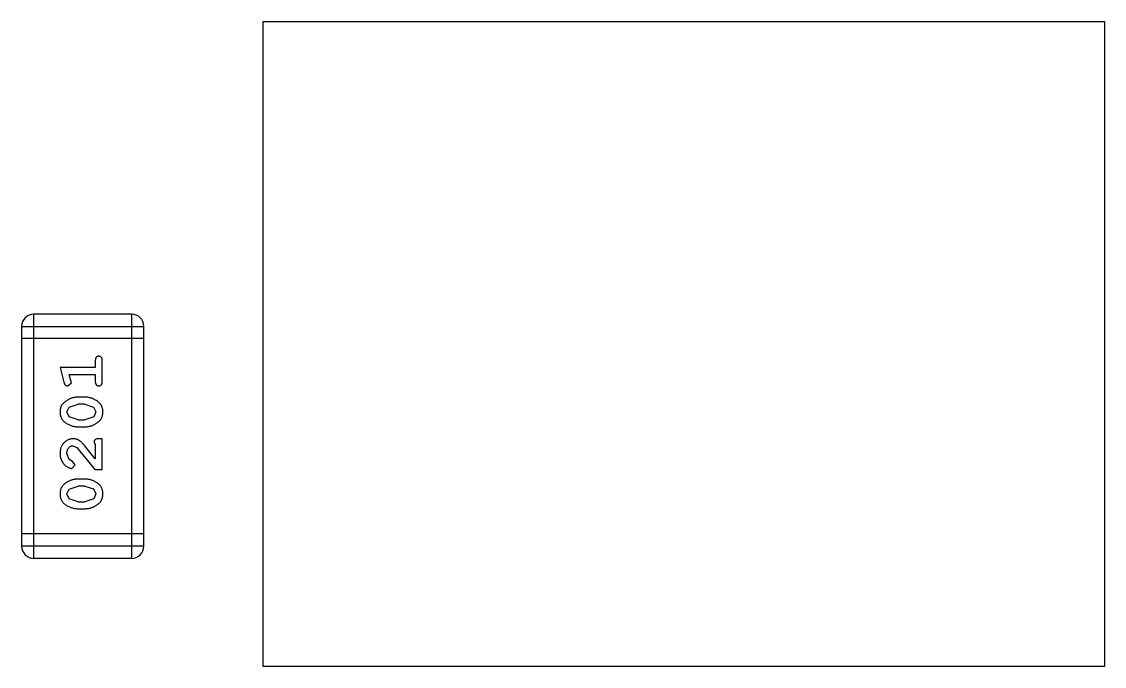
# Model space of a CAD drawing. Header units: inches. Extents: x 4.1 to 94, y -51.8 to -2.2.
# Drawn here: x 77.602 to 80.304, y -28.889 to -27.28 of the extents above; entities that cross this region are included whole.
import ezdxf

# ---------------------------------------------------------------- set-up
doc = ezdxf.new("R2010")
doc.units = ezdxf.units.IN
doc.header["$LTSCALE"] = 1.21
doc.header["$MEASUREMENT"] = 0
doc.layers.get('0').update_dxf_attribs({"linetype": 'CONTINUOUS'})

msp = doc.modelspace()

# ---------------------------------------------------------------- linework, layer by layer
at = {"color": 7, "linetype": 'Continuous'}
for p, q in [((78.2042, -27.2801), (80.3042, -27.2801)), ((78.2042, -28.8895), (78.2042, -27.2801)), ((80.3042, -27.2801), (80.3042, -28.8895)), ((77.876, -28.0102), (77.6321, -28.0102)), ((77.6321, -28.6198), (77.6321, -28.0102)), ((77.876, -28.0102), (77.876, -28.6198)), ((77.6016, -28.0407), (77.9064, -28.0407)), ((77.6016, -28.0407), (77.6016, -28.5894)), ((77.9064, -28.5894), (77.9064, -28.0407)), ((77.9064, -28.0712), (77.6016, -28.0712)), ((77.7855, -28.1263), (77.7855, -28.1436)), ((77.8028, -28.1782), (77.8028, -28.1263)), ((77.7855, -28.1436), (77.6974, -28.1436)), ((77.6974, -28.1436), (77.7073, -28.1801)), ((77.7165, -28.1892), (77.7257, -28.1813)), ((77.7205, -28.1609), (77.7855, -28.1609)), ((77.7247, -28.1759), (77.7205, -28.1609)), ((77.7257, -28.1813), (77.7247, -28.1759)), ((77.7855, -28.1609), (77.7855, -28.1782)), ((77.72, -28.2424), (77.7423, -28.2348)), ((77.7598, -28.2175), (77.742, -28.2175)), ((77.7595, -28.2348), (77.7423, -28.2348)), ((77.7595, -28.2348), (77.7813, -28.2421)), ((77.7147, -28.2545), (77.72, -28.2424)), ((77.7205, -28.2669), (77.7147, -28.2545)), ((77.7423, -28.2741), (77.7205, -28.2669)), ((77.7818, -28.2665), (77.7595, -28.2741)), ((77.7813, -28.2421), (77.7871, -28.2544)), ((77.7871, -28.2544), (77.7818, -28.2665)), ((77.742, -28.2914), (77.7598, -28.2914)), ((77.7423, -28.2741), (77.7595, -28.2741)), ((77.8028, -28.3213), (77.7949, -28.3213)), ((77.8028, -28.3984), (77.8028, -28.3213)), ((77.7292, -28.3386), (77.739, -28.3434)), ((77.739, -28.3434), (77.7839, -28.3984)), ((77.7855, -28.3717), (77.7585, -28.3381)), ((77.7824, -28.33), (77.7855, -28.3355)), ((77.7855, -28.3355), (77.7855, -28.3717)), ((77.7201, -28.373), (77.7147, -28.3581)), ((77.7286, -28.378), (77.7201, -28.373)), ((77.7267, -28.3953), (77.7352, -28.3865)), ((77.7352, -28.3865), (77.7286, -28.378)), ((77.7839, -28.3984), (77.8028, -28.3984)), ((77.7598, -28.422), (77.742, -28.422)), ((77.7147, -28.459), (77.72, -28.4469)), ((77.72, -28.4469), (77.7423, -28.4393)), ((77.7595, -28.4393), (77.7423, -28.4393)), ((77.7595, -28.4393), (77.7813, -28.4466)), ((77.7813, -28.4466), (77.7871, -28.4589)), ((77.7205, -28.4714), (77.7147, -28.459)), ((77.7423, -28.4787), (77.7205, -28.4714)), ((77.7423, -28.4787), (77.7595, -28.4787)), ((77.7818, -28.471), (77.7595, -28.4787)), ((77.7871, -28.4589), (77.7818, -28.471)), ((77.742, -28.496), (77.7598, -28.496)), ((77.9064, -28.5589), (77.6016, -28.5589)), ((77.9064, -28.5894), (77.6016, -28.5894)), ((77.6321, -28.6198), (77.876, -28.6198)), ((80.3042, -28.8895), (78.2042, -28.8895))]:
    msp.add_line(p, q, dxfattribs=at)
for centre, start, end in [((77.6321, -28.0407), 90, 180), ((77.876, -28.0407), 0, 90), ((77.6321, -28.5894), 180, 270), ((77.876, -28.5894), 270, 0)]:
    msp.add_arc(centre, 0.0305, start, end, dxfattribs=at)
for points, knots in [([(77.7942, -28.1153), (77.7935, -28.1153), (77.7924, -28.1154), (77.7907, -28.1159), (77.7892, -28.1167), (77.7879, -28.1179), (77.7868, -28.1194), (77.786, -28.1214), (77.7856, -28.1237), (77.7855, -28.1254), (77.7855, -28.1263)], [0, 0, 0, 0, 0.11517, 0.223509, 0.328254, 0.438012, 0.553651, 0.682263, 0.830856, 1, 1, 1, 1]), ([(77.8028, -28.1263), (77.8028, -28.1254), (77.8028, -28.1237), (77.8023, -28.1214), (77.8016, -28.1194), (77.8005, -28.1179), (77.7992, -28.1167), (77.7976, -28.1159), (77.796, -28.1153), (77.7948, -28.1153), (77.7942, -28.1153)], [0, 0, 0, 0, 0.169012, 0.317488, 0.445429, 0.560977, 0.67065, 0.776666, 0.88492, 1, 1, 1, 1]), ([(77.7073, -28.1801), (77.7075, -28.181), (77.708, -28.1826), (77.7089, -28.1846), (77.7098, -28.1863), (77.7108, -28.1875), (77.712, -28.1883), (77.7133, -28.1888), (77.7148, -28.1892), (77.7159, -28.1892), (77.7165, -28.1892)], [0, 0, 0, 0, 0.187321, 0.344927, 0.475328, 0.579604, 0.674244, 0.773631, 0.882025, 1, 1, 1, 1]), ([(77.7855, -28.1782), (77.7855, -28.1791), (77.7856, -28.1808), (77.786, -28.1831), (77.7868, -28.185), (77.7879, -28.1866), (77.7892, -28.1878), (77.7907, -28.1886), (77.7924, -28.1891), (77.7935, -28.1892), (77.7942, -28.1892)], [0, 0, 0, 0, 0.169102, 0.317658, 0.446239, 0.563118, 0.671828, 0.776546, 0.884858, 1, 1, 1, 1]), ([(77.7942, -28.1892), (77.7948, -28.1892), (77.796, -28.1891), (77.7976, -28.1886), (77.7991, -28.1878), (77.8005, -28.1866), (77.8016, -28.185), (77.8023, -28.1831), (77.8028, -28.1808), (77.8028, -28.1791), (77.8028, -28.1782)], [0, 0, 0, 0, 0.115051, 0.223278, 0.329269, 0.437893, 0.554681, 0.682591, 0.83103, 1, 1, 1, 1]), ([(77.742, -28.2175), (77.741, -28.2175), (77.7388, -28.2176), (77.7356, -28.2179), (77.7325, -28.2184), (77.7294, -28.2191), (77.7263, -28.22), (77.7233, -28.2211), (77.7203, -28.2224), (77.7175, -28.2239), (77.7147, -28.2255), (77.7122, -28.2271), (77.7099, -28.2288), (77.7078, -28.2305), (77.7059, -28.2322), (77.7043, -28.2339), (77.7028, -28.2356), (77.7013, -28.238), (77.6997, -28.2411), (77.6984, -28.2453), (77.6976, -28.2499), (77.6975, -28.253), (77.6974, -28.2547)], [0, 0, 0, 0, 0.049855, 0.099516, 0.148482, 0.19758, 0.246804, 0.296268, 0.346517, 0.397047, 0.446826, 0.49336, 0.537801, 0.579207, 0.617974, 0.654833, 0.689171, 0.722088, 0.786392, 0.853518, 0.924186, 1, 1, 1, 1]), ([(77.8044, -28.2544), (77.8043, -28.253), (77.8043, -28.2501), (77.8036, -28.2461), (77.8024, -28.2422), (77.8008, -28.2386), (77.7988, -28.2353), (77.7963, -28.2323), (77.7934, -28.2295), (77.79, -28.227), (77.7864, -28.2248), (77.7827, -28.2229), (77.779, -28.2212), (77.7752, -28.2198), (77.7714, -28.2188), (77.7676, -28.218), (77.7637, -28.2176), (77.7611, -28.2175), (77.7598, -28.2175)], [0, 0, 0, 0, 0.067217, 0.131051, 0.19272, 0.252824, 0.312745, 0.373449, 0.436041, 0.501494, 0.567761, 0.632087, 0.695096, 0.757109, 0.817993, 0.878657, 0.939311, 1, 1, 1, 1]), ([(77.6974, -28.2547), (77.6974, -28.2561), (77.6975, -28.2589), (77.6982, -28.263), (77.6994, -28.2668), (77.7009, -28.2704), (77.703, -28.2737), (77.7055, -28.2767), (77.7085, -28.2795), (77.7119, -28.282), (77.7155, -28.2842), (77.7191, -28.2861), (77.7228, -28.2878), (77.7266, -28.2891), (77.7304, -28.2902), (77.7343, -28.2909), (77.7381, -28.2914), (77.7407, -28.2914), (77.742, -28.2914)], [0, 0, 0, 0, 0.06692, 0.130834, 0.19258, 0.252759, 0.312631, 0.373411, 0.436359, 0.501894, 0.568244, 0.632472, 0.69556, 0.757163, 0.818592, 0.878885, 0.939235, 1, 1, 1, 1]), ([(77.7598, -28.2914), (77.7608, -28.2914), (77.763, -28.2914), (77.7661, -28.2911), (77.7693, -28.2906), (77.7724, -28.2899), (77.7754, -28.289), (77.7784, -28.2879), (77.7814, -28.2866), (77.7843, -28.2852), (77.787, -28.2836), (77.7895, -28.282), (77.7918, -28.2803), (77.794, -28.2787), (77.7958, -28.277), (77.7975, -28.2753), (77.7989, -28.2735), (77.8005, -28.2712), (77.8021, -28.268), (77.8034, -28.2638), (77.8042, -28.2592), (77.8043, -28.256), (77.8044, -28.2544)], [0, 0, 0, 0, 0.049886, 0.09882, 0.148132, 0.19689, 0.246038, 0.295176, 0.345305, 0.395692, 0.445312, 0.491875, 0.535813, 0.577009, 0.616081, 0.652689, 0.687585, 0.720206, 0.785062, 0.85223, 0.923759, 1, 1, 1, 1]), ([(77.7302, -28.3213), (77.7291, -28.3214), (77.7269, -28.3214), (77.7236, -28.3219), (77.7205, -28.3227), (77.7175, -28.3239), (77.7147, -28.3253), (77.712, -28.3271), (77.7094, -28.3292), (77.7069, -28.3316), (77.7047, -28.3343), (77.7027, -28.3371), (77.7011, -28.3402), (77.6997, -28.3434), (77.6987, -28.3468), (77.6979, -28.3504), (77.6975, -28.3541), (77.6974, -28.3567), (77.6974, -28.358)], [0, 0, 0, 0, 0.060981, 0.120256, 0.178148, 0.236115, 0.293993, 0.352864, 0.413358, 0.476056, 0.539296, 0.602396, 0.665116, 0.728325, 0.792919, 0.859317, 0.928302, 1, 1, 1, 1]), ([(77.7585, -28.3381), (77.7577, -28.3372), (77.7562, -28.3355), (77.754, -28.3332), (77.7519, -28.331), (77.7499, -28.3292), (77.748, -28.3276), (77.7463, -28.3262), (77.7446, -28.3251), (77.7426, -28.324), (77.74, -28.3229), (77.7368, -28.322), (77.7335, -28.3214), (77.7313, -28.3214), (77.7302, -28.3213)], [0, 0, 0, 0, 0.103002, 0.197728, 0.285279, 0.365235, 0.437224, 0.502446, 0.560545, 0.611446, 0.707576, 0.80349, 0.900532, 1, 1, 1, 1]), ([(77.7949, -28.3213), (77.7939, -28.3214), (77.7919, -28.3214), (77.7892, -28.3218), (77.7869, -28.3225), (77.7852, -28.3236), (77.7839, -28.3249), (77.783, -28.3264), (77.7824, -28.3281), (77.7824, -28.3294), (77.7824, -28.33)], [0, 0, 0, 0, 0.1844, 0.34094, 0.473574, 0.586824, 0.690029, 0.789175, 0.890445, 1, 1, 1, 1]), ([(77.7147, -28.3581), (77.7148, -28.3567), (77.7148, -28.354), (77.7157, -28.3502), (77.7171, -28.3468), (77.719, -28.344), (77.7213, -28.3416), (77.7237, -28.3399), (77.7264, -28.3389), (77.7283, -28.3387), (77.7292, -28.3386)], [0, 0, 0, 0, 0.156344, 0.299348, 0.4327, 0.561, 0.682299, 0.791883, 0.89611, 1, 1, 1, 1]), ([(77.6974, -28.358), (77.6975, -28.3597), (77.6976, -28.3631), (77.6984, -28.368), (77.6999, -28.3728), (77.7019, -28.3772), (77.7043, -28.3814), (77.7072, -28.385), (77.7104, -28.3882), (77.714, -28.3907), (77.7175, -28.3927), (77.7209, -28.3941), (77.7239, -28.3951), (77.7258, -28.3952), (77.7267, -28.3953)], [0, 0, 0, 0, 0.098286, 0.193983, 0.289056, 0.384352, 0.477435, 0.566197, 0.652355, 0.737986, 0.818188, 0.887401, 0.94802, 1, 1, 1, 1]), ([(77.742, -28.422), (77.741, -28.422), (77.7388, -28.4221), (77.7356, -28.4224), (77.7325, -28.4229), (77.7294, -28.4236), (77.7263, -28.4245), (77.7233, -28.4256), (77.7203, -28.4269), (77.7175, -28.4284), (77.7147, -28.43), (77.7122, -28.4316), (77.7099, -28.4333), (77.7078, -28.435), (77.7059, -28.4367), (77.7043, -28.4384), (77.7028, -28.4401), (77.7013, -28.4425), (77.6997, -28.4457), (77.6984, -28.4498), (77.6976, -28.4544), (77.6975, -28.4575), (77.6974, -28.4592)], [0, 0, 0, 0, 0.049855, 0.099516, 0.148482, 0.19758, 0.246804, 0.296268, 0.346517, 0.397047, 0.446826, 0.49336, 0.537801, 0.579207, 0.617974, 0.654833, 0.689171, 0.722088, 0.786392, 0.853518, 0.924186, 1, 1, 1, 1]), ([(77.8044, -28.4589), (77.8043, -28.4575), (77.8043, -28.4547), (77.8036, -28.4506), (77.8024, -28.4467), (77.8008, -28.4432), (77.7988, -28.4398), (77.7963, -28.4368), (77.7934, -28.434), (77.79, -28.4315), (77.7864, -28.4293), (77.7827, -28.4274), (77.779, -28.4257), (77.7752, -28.4244), (77.7714, -28.4233), (77.7676, -28.4226), (77.7637, -28.4221), (77.7611, -28.4221), (77.7598, -28.422)], [0, 0, 0, 0, 0.067217, 0.131051, 0.19272, 0.252824, 0.312745, 0.373449, 0.436041, 0.501494, 0.567761, 0.632087, 0.695096, 0.757109, 0.817993, 0.878657, 0.939311, 1, 1, 1, 1]), ([(77.6974, -28.4592), (77.6974, -28.4606), (77.6975, -28.4634), (77.6982, -28.4675), (77.6994, -28.4713), (77.7009, -28.4749), (77.703, -28.4782), (77.7055, -28.4813), (77.7085, -28.484), (77.7119, -28.4865), (77.7155, -28.4887), (77.7191, -28.4906), (77.7228, -28.4923), (77.7266, -28.4936), (77.7304, -28.4947), (77.7343, -28.4954), (77.7381, -28.4959), (77.7407, -28.4959), (77.742, -28.496)], [0, 0, 0, 0, 0.06692, 0.130834, 0.19258, 0.252759, 0.312631, 0.373411, 0.436359, 0.501894, 0.568244, 0.632472, 0.69556, 0.757163, 0.818592, 0.878885, 0.939235, 1, 1, 1, 1]), ([(77.7598, -28.496), (77.7608, -28.4959), (77.763, -28.4959), (77.7661, -28.4956), (77.7693, -28.4951), (77.7724, -28.4944), (77.7754, -28.4935), (77.7784, -28.4924), (77.7814, -28.4912), (77.7843, -28.4897), (77.787, -28.4881), (77.7895, -28.4865), (77.7918, -28.4848), (77.794, -28.4832), (77.7958, -28.4815), (77.7975, -28.4798), (77.7989, -28.4781), (77.8005, -28.4757), (77.8021, -28.4725), (77.8034, -28.4683), (77.8042, -28.4637), (77.8043, -28.4606), (77.8044, -28.4589)], [0, 0, 0, 0, 0.049886, 0.09882, 0.148132, 0.19689, 0.246038, 0.295176, 0.345305, 0.395692, 0.445312, 0.491875, 0.535813, 0.577009, 0.616081, 0.652689, 0.687585, 0.720206, 0.785062, 0.85223, 0.923759, 1, 1, 1, 1])]:
    msp.add_open_spline(points, degree=3, knots=knots, dxfattribs=at)

doc.saveas('drawing.dxf')
